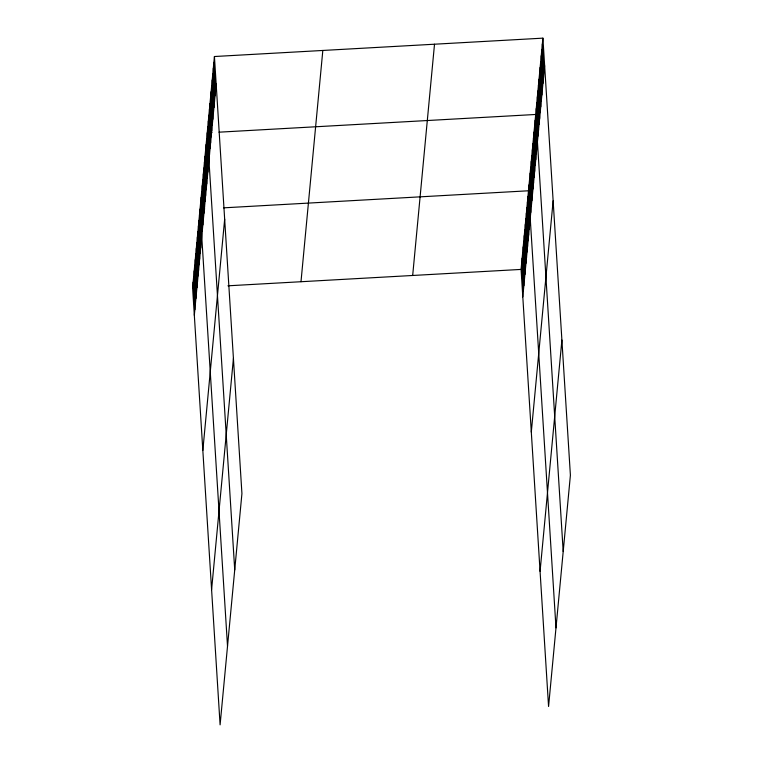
<?xml version="1.0" encoding="UTF-8"?>
<svg xmlns="http://www.w3.org/2000/svg" width="763" height="763" viewBox="0 0 763 763"><rect width="100%" height="100%" fill="white"/><g stroke="black" fill="none" stroke-linecap="round" stroke-linejoin="round"><path stroke-width="1.14" d="M214.432 56.519L241.928 493.585L220.097 724.85L192.6 287.785L214.432 56.519L542.903 38.15L570.4 475.215L548.568 706.481L521.072 269.415L542.903 38.15M194.327 315.281L216.158 84.016M202.834 450.437L224.665 219.181M211.589 589.694L233.421 358.429M300.994 281.719L322.825 50.463M412.678 275.472L434.509 44.216M522.798 296.912L544.629 65.647M531.306 432.068L553.137 200.803M540.07 571.315L561.902 340.06M211.942 132.581L207.221 132.838L234.727 569.904M219.01 132.18L535.702 114.469L563.199 551.535M204.732 208.89L200.02 209.157L227.517 646.223M223.588 207.841L528.492 190.779L555.989 627.844M192.6 287.785L197.312 287.527M227.946 285.81L521.072 269.415M542.35 44.025L544.076 71.522M541.797 49.891L543.523 77.387M541.244 55.766L542.97 83.262M540.69 61.631L542.417 89.128M540.137 67.506L541.864 95.003M539.575 73.372L541.31 100.869M539.021 79.247L540.757 106.744M538.468 85.113L540.204 112.609M537.915 90.988L539.651 118.484M537.362 96.853L539.088 124.35M536.809 102.728L538.535 130.225M536.255 108.594L537.982 136.091M535.149 120.335L536.875 147.831M534.596 126.21L536.322 153.706M534.033 132.075L535.769 159.572M533.48 137.95L535.216 165.447M532.927 143.816L534.663 171.313M532.374 149.691L534.1 177.188M531.821 155.557L533.547 183.053M531.267 161.432L532.994 188.928M530.714 167.297L532.44 194.794M530.161 173.172L531.887 200.669M529.608 179.038L531.334 206.535M529.045 184.913L530.781 212.41M527.967 196.396L529.694 223.893M527.433 202.014L529.169 229.51M526.909 207.631L528.635 235.128M526.375 213.249L528.101 240.746M525.841 218.867L527.576 246.363M525.316 224.484L527.042 251.981M524.782 230.102L526.518 257.598M524.257 235.71L525.984 263.206M523.723 241.327L525.449 268.824M523.189 246.945L524.925 274.442M522.665 252.563L524.391 280.059M522.13 258.18L523.866 285.677M521.606 263.798L523.332 291.294M213.878 62.394L215.605 89.891M213.325 68.269L215.052 95.757M212.763 74.135L214.498 101.632M212.209 80.01L213.945 107.507M211.656 85.876L213.392 113.372M211.103 91.751L212.839 119.247M210.55 97.616L212.276 125.113M209.997 103.491L211.723 130.988M209.444 109.357L211.17 136.854M208.89 115.232L210.617 142.729M208.337 121.098L210.063 148.594M207.784 126.973L209.51 154.469M206.668 138.713L208.404 166.21M206.115 144.579L207.851 172.076M205.562 150.454L207.288 177.951M205.009 156.32L206.735 183.816M204.455 162.195L206.182 189.691M203.902 168.06L205.629 195.557M203.349 173.935L205.075 201.432M202.796 179.801L204.522 207.298M202.233 185.676L203.969 213.173M201.68 191.542L203.416 219.038M201.127 197.417L202.863 224.913M200.574 203.282L202.309 230.779M199.486 214.775L201.222 242.272M198.962 220.393L200.688 247.889M198.428 226.01L200.164 253.507M197.903 231.618L199.629 259.115M197.369 237.236L199.095 264.732M196.844 242.853L198.571 270.35M196.31 248.471L198.037 275.968M195.776 254.089L197.512 281.585M195.252 259.706L196.978 287.203M194.718 265.324L196.453 292.82M194.193 270.941L195.919 298.438M193.659 276.549L195.385 304.046M193.125 282.167L194.861 309.664"/></g></svg>
